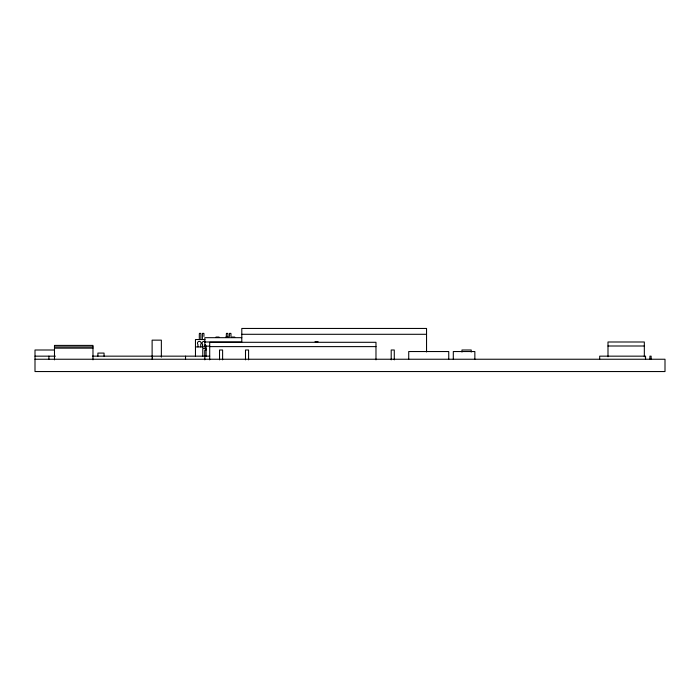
<?xml version="1.0" encoding="UTF-8"?>
<svg xmlns="http://www.w3.org/2000/svg" width="700" height="700" viewBox="0 0 700 700"><rect width="100%" height="100%" fill="white"/><g stroke="black" fill="none" stroke-linecap="round" stroke-linejoin="round"><path stroke-width="1.05" d="M202.554 344.444L202.554 346.92L202.554 344.444A1.846 1.846 0 0 1 202.816 341.757A1.846 1.846 0 0 1 205.485 342.213M199.316 333.375L200.856 333.375M202.396 333.375L203.936 333.375M226.345 333.375L227.885 333.375M229.425 333.375L230.965 333.375M241.797 334.294L426.545 334.294M215.959 337.067L219.039 337.067M225.654 337.067L228.734 337.067M231.7 337.067L234.78 337.067M241.797 337.68L204.846 337.68L204.846 346.15L209.702 346.15M204.925 339.535L195.466 339.535L195.466 356.16M315.017 341.688L318.098 341.688M204.846 341.994L241.797 341.994L241.797 328.449L426.545 328.449L426.545 351.969M204.846 345.783L206.08 345.783L206.08 356.16M607.994 346.001L644.332 346.001M209.702 346.614L375.979 346.614M54.486 346.92L92.978 346.92M195.466 346.92L205.73 346.92M54.486 348.154L92.978 348.154M54.504 350L35 350L35 371.551L665 371.551L665 359.24L35 359.24M35 356.16L55.405 356.16M92.409 356.16L209.702 356.16M651.131 359.24L651.131 356.16L649.898 356.16L649.898 359.24M645.566 359.24L645.566 356.16L599.681 356.16L599.681 359.24M644.332 356.773L644.332 341.994L607.994 341.994L607.994 356.773M474.854 359.24L474.854 351.54L453.302 351.54L453.302 359.24M471.214 352.056L471.214 350L461.974 350L461.974 352.056M448.744 359.24L448.744 351.54L408.721 351.54L408.721 359.24M394.284 359.852L394.284 350L391.204 350L391.204 359.852M375.979 359.852L375.979 342.3L209.702 342.3L209.702 359.852M248.579 359.852L248.579 350L245.499 350L245.499 359.852M230.965 334.145L230.965 336.455M229.425 334.145L229.425 336.455M227.885 334.145L227.885 336.455M226.345 334.145L226.345 336.455M222.609 359.852L222.609 350L219.529 350L219.529 359.852M205.861 350.385L205.861 348.46L202.781 348.46L202.781 356.16M205.327 344.444L205.327 346.92M204.846 356.16L204.846 359.852M204.741 350L204.741 356.16M203.936 334.145L203.936 336.455M202.396 334.145L202.396 338.765M200.856 334.145L200.856 338.765M200.707 346.92L200.707 344.444A1.846 1.846 0 0 0 200.594 341.889A1.846 1.846 0 0 0 198.039 341.889A1.846 1.846 0 0 0 197.934 344.444L197.934 346.92M199.316 334.145L199.316 338.765M185.526 356.16L185.526 359.24M161.359 357.114L161.359 340.148L152.119 340.148L152.119 356.16M152.407 356.16L152.407 359.24M152.25 356.16L152.25 359.24M104.055 356.16L104.055 353.08L97.904 353.08L97.904 356.16M92.978 359.852L92.978 345.406L54.486 345.406L54.486 359.852M48.913 356.16L48.913 359.24"/></g></svg>
